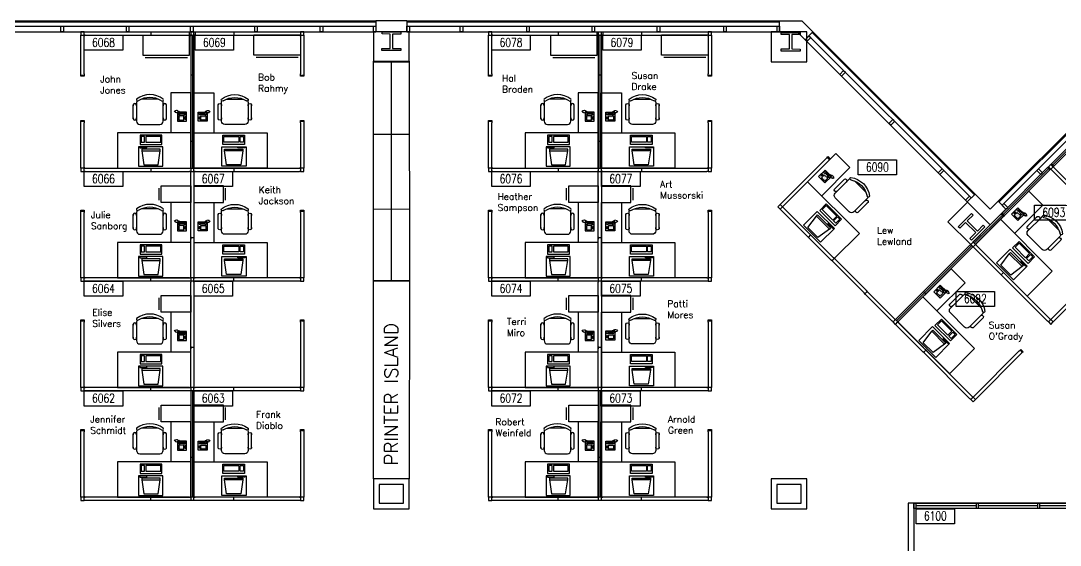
# Model space of a CAD drawing. Header units: metres. Extents: x 21.4 to 86, y 21.4 to 86.
# Drawn here: x 50.03 to 73.84, y 73.93 to 85.95 of the extents above; entities that cross this region are included whole.
import ezdxf
from ezdxf.enums import TextEntityAlignment as Align

# ---------------------------------------------------------------- set-up
doc = ezdxf.new("R2010")
doc.units = ezdxf.units.M
doc.header["$LTSCALE"] = 0.5
doc.header["$MEASUREMENT"] = 0
for name, color, linetype in [('CHAIRS', 4, 'Continuous'), ('CPU', 6, 'Continuous'), ('E-B-FURR', 6, 'Continuous'), ('E-B-GLAZ', 8, 'Continuous'), ('E-B-MULL', 8, 'Continuous'), ('E-S-COLM', 8, 'Continuous'), ('EMPLOYEE', 1, 'Continuous'), ('FILE_CABINETS', 1, 'Continuous'), ('FURNITURE', 3, 'Continuous'), ('PANELS_201', 6, 'Continuous'), ('PHONES', 4, 'Continuous'), ('PRINTER_ISLAND', 7, 'Continuous'), ('RMNUM', 40, 'Continuous')]:
    doc.layers.add(name, color=color, linetype=linetype)
doc.layers.add('E-B-SHEL', color=40, linetype='Continuous', transparency=0.25)
doc.layers.add('E-C-HEAD', color=5, linetype='Continuous', transparency=0.25)
doc.styles.add('ARCHITXT', font='simplex.shx')
doc.styles.add('ROMANS', font='romans', dxfattribs={"width": 0.75, "height": 8})

# ---------------------------------------------------------------- blocks, each defined once
blk = doc.blocks.new('RMNUM')
at = {"layer": 'RMNUM'}
blk.add_lwpolyline([(-16.33354, 6.674702), (18.388073, 6.674702), (18.388073, -6.982766), (-16.33354, -6.982766), (-16.33354, 6.674702)], dxfattribs=at)
at = {"layer": 'RMNUM', "style": 'ROMANS', "width": 0.75}
blk.add_attdef('NUMBER', text='', height=8, dxfattribs=at).set_placement((1.027267, 0.114097), align=Align.MIDDLE_CENTER)
blk = doc.blocks.new('RECTANG')
for p, q in [((1, 1), (0, 1)), ((0, 1), (0, 0)), ((1, 0), (1, 1)), ((0, 0), (1, 0))]:
    blk.add_line(p, q)
blk = doc.blocks.new('IBMAT', base_point=(61, 306))
for p, q in [((75, 307), (75, 306)), ((81, 307), (75, 307)), ((81, 306), (81, 307))]:
    blk.add_line(p, q)
at = {"xscale": 21, "yscale": 17, "zscale": 21}
blk.add_blockref('RECTANG', (61, 306), dxfattribs=at)
blk = doc.blocks.new('KEYBOARD', base_point=(60, 294))
for p, xscale, yscale, zscale in [((60, 294), 19, 8, 19), ((61, 295), 13, 5, 13), ((75, 295), 3, 5, 3)]:
    blk.add_blockref('RECTANG', p, dxfattribs=dict(xscale=xscale, yscale=yscale, zscale=zscale))
blk = doc.blocks.new('COMPUTER')
for p, q in [((-6.64, 16.23), (-8.5, 3.5)), ((6.08, 16.23), (-6.64, 16.23)), ((8, 3.5), (6.08, 16.23)), ((-8.5, 3.5), (-8.5, 2.04)), ((8, 3.5), (-8.5, 3.5)), ((-8.5, 2.04), (8, 2.04)), ((8, 2.04), (8, 3.5))]:
    blk.add_line(p, q)
at = {"xscale": 1.033846153846154, "yscale": 1.033846153846154, "zscale": 1.033846153846154}
for name, p in [('IBMAT', (-10.86, 0)), ('KEYBOARD', (-10.05, -10.5))]:
    blk.add_blockref(name, p, dxfattribs=at)
blk = doc.blocks.new('DESK2')
for p, q in [((33, 0), (-33, 0)), ((-33, 0), (-33, -68)), ((33, -32), (33, 0)), ((-33, -32), (33, -32)), ((-15, -68), (-15, -32)), ((-33, -68), (-15, -68))]:
    blk.add_line(p, q)
blk = doc.blocks.new('CHAIR7')
for p, q in [((20, 12), (3, 12)), ((5.12, 15.04), (17.88, 15.04)), ((0, 9), (0, -9)), ((23, -7.44), (23, 7.44)), ((3, -12), (20, -12)), ((5.12, -15), (17.88, -15))]:
    blk.add_line(p, q)
for centre, radius, start, end in [((3, 9), 3, 90, 180), ((5.56, 13.54), 1.56, 73.7398, 286.2602), ((17.44, 13.54), 1.56, 253.7398, 106.2602), ((20, 9), 3, 62.41556, 90), ((22.34, 11.12), 1.1, 53.30994, 212.02741), ((4.82, 0), 19.64, 327.57575, 32.42425), ((7, 0), 20, 323.1301, 36.8699), ((3, -9), 3, 180, 270), ((5.56, -13.5), 1.56, 73.7398, 286.2602), ((17.44, -13.5), 1.56, 253.7398, 106.2602), ((20, -9), 3, 270, 297.58444), ((22.34, -11.12), 1.1, 147.97259, 306.69006)]:
    blk.add_arc(centre, radius, start, end)
blk = doc.blocks.new('FNPHONE')
for p, q in [((-9.1, 0.22), (-9.7, 0.02)), ((-8.9, 0.62), (-9.5, 0.42)), ((-8.7, 1.02), (-9.3, 0.82)), ((-8.5, 1.42), (-9.1, 1.22)), ((-8.3, 1.82), (-8.9, 1.62)), ((-7.14, 0.56), (-7.5, -0.58)), ((-7.29, 6.54), (-7.29, 1.54)), ((-6.29, 6.54), (-6.29, 1.54)), ((-3.87, 4.85), (-3.87, 4.85)), ((-3.87, 3.91), (-3.87, 3.91)), ((-3.87, 2.97), (-3.87, 2.97)), ((-3.87, 2.03), (-3.87, 2.03)), ((-2.94, 4.85), (-2.94, 4.85)), ((-2.94, 3.91), (-2.94, 3.91)), ((-2.94, 2.97), (-2.94, 2.97)), ((-2.94, 2.03), (-2.94, 2.03)), ((-2, 4.85), (-2, 4.85)), ((-2, 3.91), (-2, 3.91)), ((-2, 2.97), (-2, 2.97)), ((-2, 2.03), (-2, 2.03)), ((-9.3, -0.18), (-9.9, -0.38)), ((-9.3, -0.58), (-9.9, -0.78)), ((-9.3, -0.98), (-9.9, -1.18)), ((-9.3, -1.38), (-9.9, -1.58)), ((-9.1, -1.78), (-9.7, -1.98)), ((-8.9, -2.18), (-9.5, -2.38)), ((-8.43, -2.46), (-9.03, -2.66)), ((-7.9, -1.98), (-8.5, -2.18)), ((-7.7, -1.58), (-8.3, -1.78)), ((-7.5, -1.18), (-8.1, -1.38)), ((-7.3, -0.78), (-7.9, -0.98))]:
    blk.add_line(p, q)
for centre, start, end in [((-6.79, 6.54), 298.49146, 241.50854), ((-6.79, 1.54), 118.49146, 61.50854)]:
    blk.add_arc(centre, 1.05, start, end)
for p, xscale, yscale, zscale in [((-8.21, 0), 8.20528234483245, 8.104073169521023, 8.20528234483245), ((-4.81, 1.25), 3.75, 4.375, 3.75), ((-4.03, 6.72), 2.03125, 0.46875, 2.03125)]:
    blk.add_blockref('RECTANG', p, dxfattribs=dict(xscale=xscale, yscale=yscale, zscale=zscale))
blk = doc.blocks.new('FC15X27A')
for p, q in [((7.53125, 0), (-7.53125, 0)), ((-7.53125, 0), (-7.53125, -26.5)), ((7.53125, -26.5), (7.53125, 0)), ((-7.53125, -26.5), (7.53125, -26.5)), ((-5.53125, -28.5), (5.53125, -28.5))]:
    blk.add_line(p, q)
blk = doc.blocks.new('FC42X18D')
for p, q in [((-21, 0), (-21, -18)), ((-21, 0), (21, 0)), ((21, -18), (21, 0)), ((-21, -18), (21, -18)), ((-19, -20), (19, -20))]:
    blk.add_line(p, q)

msp = doc.modelspace()

# ---------------------------------------------------------------- linework, layer by layer
at = {"layer": 'E-B-FURR'}
for p, q in [((49.733, 85.7), (58.166, 85.7)), ((58.877, 85.7), (67.412, 85.7)), ((67.994, 85.52), (71.717, 81.797)), ((71.268, 81.348), (71.789, 80.827)), ((70.36, 74.897), (70.36, 70.376)), ((70.487, 74.897), (70.36, 74.897)), ((74.881, 74.897), (70.487, 74.897)), ((70.487, 74.897), (70.487, 70.503)), ((74.754, 74.77), (70.487, 74.77))]:
    msp.add_line(p, q, dxfattribs=at)
for points in [[(58.928, 85.7), (58.115, 85.7), (58.115, 85.014), (58.928, 85.014)], [(68.034, 85.7), (67.222, 85.7), (67.222, 85.014), (68.034, 85.014)], [(58.928, 75.453), (58.115, 75.453), (58.115, 74.768), (58.928, 74.768)], [(58.801, 75.326), (58.242, 75.326), (58.242, 74.895), (58.801, 74.895)], [(68.034, 75.453), (67.222, 75.453), (67.222, 74.768), (68.034, 74.768)], [(67.907, 75.326), (67.349, 75.326), (67.349, 74.895), (67.907, 74.895)]]:
    msp.add_lwpolyline(points, close=True, dxfattribs=at)
for points in [[(71.268, 81.348), (71.717, 81.797)], [(72.238, 81.276), (71.717, 81.797)], [(71.789, 80.827), (72.238, 81.276)]]:
    msp.add_lwpolyline(points, dxfattribs=at)
at = {"layer": 'E-B-GLAZ'}
for p, q in [((49.733, 85.954), (58.166, 85.954)), ((58.877, 85.954), (67.412, 85.954)), ((49.733, 85.928), (58.166, 85.928)), ((49.733, 85.827), (58.166, 85.827)), ((58.877, 85.928), (67.412, 85.928)), ((58.877, 85.827), (67.412, 85.827)), ((68.084, 85.61), (71.801, 81.893)), ((68.156, 85.682), (71.873, 81.965)), ((68.174, 85.7), (71.891, 81.982)), ((76.267, 85.667), (72.417, 81.815)), ((76.285, 85.65), (72.435, 81.797)), ((76.356, 85.578), (72.507, 81.725)), ((70.538, 74.77), (70.538, 74.897)), ((71.918, 74.833), (70.538, 74.833)), ((71.918, 74.77), (71.918, 74.897)), ((71.969, 74.77), (71.969, 74.897)), ((73.324, 74.833), (71.969, 74.833)), ((73.324, 74.77), (73.324, 74.897)), ((73.374, 74.77), (73.374, 74.897)), ((74.754, 74.833), (73.374, 74.833))]:
    msp.add_line(p, q, dxfattribs=at)
at = {"layer": 'E-B-MULL'}
for points in [[(51.01, 85.827), (51.01, 85.7), (50.952, 85.7), (50.952, 85.827)], [(52.508, 85.827), (52.508, 85.7), (52.451, 85.7), (52.451, 85.827)], [(53.978, 85.827), (53.978, 85.7), (53.921, 85.7), (53.921, 85.827)], [(55.448, 85.827), (55.448, 85.7), (55.391, 85.7), (55.391, 85.827)], [(56.947, 85.827), (56.947, 85.7), (56.89, 85.7), (56.89, 85.827)], [(58.166, 85.827), (58.166, 85.7), (58.109, 85.7), (58.109, 85.827)], [(58.934, 85.827), (58.934, 85.7), (58.877, 85.7), (58.877, 85.827)], [(60.154, 85.827), (60.154, 85.7), (60.096, 85.7), (60.096, 85.827)], [(61.678, 85.827), (61.678, 85.7), (61.62, 85.7), (61.62, 85.827)], [(63.173, 85.827), (63.173, 85.7), (63.116, 85.7), (63.116, 85.827)], [(64.668, 85.827), (64.668, 85.7), (64.611, 85.7), (64.611, 85.827)], [(66.192, 85.827), (66.192, 85.7), (66.135, 85.7), (66.135, 85.827)], [(67.412, 85.827), (67.412, 85.7), (67.354, 85.7), (67.354, 85.827)], [(68.124, 85.569), (68.034, 85.48), (67.994, 85.52), (68.084, 85.61)], [(68.919, 84.775), (68.829, 84.685), (68.789, 84.725), (68.879, 84.815)], [(70.046, 83.647), (69.956, 83.558), (69.916, 83.598), (70.006, 83.688)], [(71.133, 82.561), (71.043, 82.471), (71.084, 82.43), (71.173, 82.52)], [(73.342, 82.561), (73.432, 82.471), (73.392, 82.43), (73.302, 82.52)], [(71.801, 81.893), (71.711, 81.803), (71.671, 81.843), (71.76, 81.933)], [(72.507, 81.725), (72.597, 81.636), (72.637, 81.676), (72.547, 81.766)]]:
    msp.add_lwpolyline(points, close=True, dxfattribs=at)
at = {"layer": 'E-B-SHEL'}
for p, q in [((58.166, 85.954), (58.166, 85.7)), ((58.877, 85.954), (58.166, 85.954)), ((58.877, 85.954), (58.877, 85.7)), ((67.412, 85.7), (67.412, 85.954)), ((67.412, 85.954), (67.92, 85.954)), ((68.174, 85.7), (67.92, 85.954)), ((58.877, 85.7), (58.166, 85.7)), ((67.412, 85.7), (67.814, 85.7)), ((67.994, 85.52), (67.814, 85.7)), ((67.994, 85.52), (68.174, 85.7)), ((71.891, 81.982), (71.711, 81.803)), ((71.891, 81.982), (72.238, 81.636)), ((71.711, 81.803), (72.238, 81.276)), ((72.417, 81.815), (72.238, 81.636)), ((72.417, 81.815), (72.597, 81.636)), ((72.597, 81.636), (72.238, 81.276))]:
    msp.add_line(p, q, dxfattribs=at)
at = {"layer": 'E-C-HEAD'}
for p, q in [((70.487, 74.897), (74.881, 74.897)), ((70.487, 74.77), (70.487, 74.897)), ((70.538, 74.77), (70.487, 74.77)), ((74.754, 74.77), (70.538, 74.77))]:
    msp.add_line(p, q, dxfattribs=at)
at = {"layer": 'E-S-COLM'}
for points in [[(58.306, 85.651), (58.306, 85.701), (58.738, 85.701), (58.738, 85.65), (58.547, 85.65), (58.547, 85.32), (58.737, 85.32), (58.737, 85.269), (58.305, 85.27), (58.305, 85.32), (58.496, 85.32), (58.496, 85.65)], [(67.45, 85.637), (67.45, 85.688), (67.882, 85.687), (67.882, 85.636), (67.691, 85.637), (67.691, 85.307), (67.881, 85.306), (67.881, 85.255), (67.449, 85.256), (67.449, 85.307), (67.64, 85.307), (67.64, 85.637)], [(67.45, 85.637), (67.45, 85.688), (67.882, 85.687), (67.882, 85.636), (67.691, 85.637), (67.691, 85.307), (67.881, 85.306), (67.881, 85.255), (67.449, 85.256), (67.449, 85.307), (67.64, 85.307), (67.64, 85.637)], [(72.077, 81.267), (72.113, 81.231), (71.807, 80.926), (71.771, 80.962), (71.906, 81.097), (71.673, 81.331), (71.538, 81.196), (71.502, 81.232), (71.808, 81.537), (71.844, 81.501), (71.709, 81.366), (71.942, 81.133)]]:
    msp.add_lwpolyline(points, close=True, dxfattribs=at)
at = {"layer": 'FILE_CABINETS'}
for p, q in [((58.525, 79.992), (58.522, 85.029)), ((58.115, 83.354), (58.93, 83.355)), ((58.121, 81.638), (58.932, 81.639))]:
    msp.add_line(p, q, dxfattribs=at)
msp.add_lwpolyline([(58.115, 79.992), (58.115, 85.029), (58.928, 85.029), (58.934, 79.992)], close=True, dxfattribs=at)
at = {"layer": 'PANELS_201', "linetype": 'Continuous'}
for p, q in [((52.984, 85.7), (53.035, 85.7)), ((52.984, 85.623), (53.035, 85.623)), ((53.01, 85.7), (53.01, 85.623)), ((53.924, 85.7), (53.924, 85.623)), ((54, 85.623), (54, 85.7)), ((54.889, 85.7), (54.94, 85.7)), ((54.889, 85.623), (54.94, 85.623)), ((54.915, 85.7), (54.915, 85.623)), ((62.319, 85.7), (62.37, 85.7)), ((62.319, 85.623), (62.37, 85.623)), ((62.344, 85.7), (62.344, 85.623)), ((63.259, 85.7), (63.259, 85.623)), ((63.335, 85.623), (63.335, 85.7)), ((64.224, 85.7), (64.275, 85.7)), ((64.224, 85.623), (64.275, 85.623)), ((64.249, 85.7), (64.249, 85.623)), ((73.674, 82.605), (73.621, 82.659)), ((53.924, 81.001), (53.924, 82.474)), ((54, 82.474), (54, 81.001)), ((63.259, 81.001), (63.259, 82.474)), ((63.335, 82.474), (63.335, 81.001)), ((73.567, 82.605), (73.621, 82.552)), ((72.543, 81.474), (72.489, 81.528)), ((53.924, 80.086), (53.924, 80.95)), ((54, 80.95), (54, 80.086)), ((63.259, 80.086), (63.259, 80.95)), ((63.335, 80.95), (63.335, 80.086)), ((53.924, 78.486), (53.924, 79.959)), ((54, 79.959), (54, 78.486)), ((63.259, 78.486), (63.259, 79.959)), ((63.335, 79.959), (63.335, 78.486)), ((53.924, 77.572), (53.924, 78.435)), ((54, 78.435), (54, 77.572)), ((63.259, 77.572), (63.259, 78.435)), ((63.335, 78.435), (63.335, 77.572))]:
    msp.add_line(p, q, dxfattribs=at)
for points in [[(51.486, 85.7), (51.41, 85.7), (51.41, 85.623)], [(51.41, 85.598), (51.41, 85.623), (51.486, 85.623), (51.486, 85.598)], [(51.41, 84.734), (51.41, 85.598)], [(51.511, 85.623), (51.486, 85.623), (51.486, 85.7), (51.511, 85.7)], [(51.486, 84.734), (51.486, 85.598)], [(51.511, 85.7), (52.984, 85.7)], [(51.511, 85.623), (52.984, 85.623)], [(53.035, 85.7), (53.899, 85.7)], [(53.035, 85.623), (53.899, 85.623)], [(53.95, 85.623), (53.924, 85.623), (53.899, 85.623), (53.899, 85.7), (53.95, 85.7)], [(53.899, 85.7), (53.924, 85.7), (53.924, 85.623), (53.899, 85.623)], [(53.924, 85.7), (54, 85.7)], [(53.924, 85.598), (53.924, 85.623), (54, 85.623), (54, 85.598)], [(53.924, 85.598), (53.924, 84.734)], [(53.962, 85.623), (53.962, 84.709)], [(53.975, 85.7), (54, 85.7), (54.026, 85.7), (54.026, 85.623), (53.975, 85.623)], [(54.026, 85.623), (54, 85.623), (54, 85.7), (54.026, 85.7)], [(54, 85.598), (54, 84.734)], [(54.026, 85.7), (54.889, 85.7)], [(54.026, 85.623), (54.889, 85.623)], [(54.94, 85.7), (56.413, 85.7)], [(54.94, 85.623), (56.413, 85.623)], [(56.413, 85.7), (56.439, 85.7), (56.439, 85.623), (56.413, 85.623)], [(56.515, 85.623), (56.515, 85.7), (56.439, 85.7)], [(56.439, 85.598), (56.439, 85.623), (56.515, 85.623), (56.515, 85.598)], [(56.439, 85.598), (56.439, 84.734)], [(56.515, 85.598), (56.515, 84.734)], [(60.82, 85.7), (60.744, 85.7), (60.744, 85.623)], [(60.744, 85.598), (60.744, 85.623), (60.82, 85.623), (60.82, 85.598)], [(60.744, 84.734), (60.744, 85.598)], [(60.846, 85.623), (60.82, 85.623), (60.82, 85.7), (60.846, 85.7)], [(60.82, 84.734), (60.82, 85.598)], [(60.846, 85.7), (62.319, 85.7)], [(60.846, 85.623), (62.319, 85.623)], [(62.37, 85.7), (63.233, 85.7)], [(62.37, 85.623), (63.233, 85.623)], [(63.233, 85.7), (63.259, 85.7), (63.259, 85.623), (63.233, 85.623)], [(63.284, 85.623), (63.259, 85.623), (63.233, 85.623), (63.233, 85.7), (63.284, 85.7)], [(63.259, 85.7), (63.335, 85.7)], [(63.259, 85.598), (63.259, 85.623), (63.335, 85.623), (63.335, 85.598)], [(63.259, 85.598), (63.259, 84.734)], [(63.297, 85.623), (63.297, 84.709)], [(63.309, 85.7), (63.335, 85.7), (63.36, 85.7), (63.36, 85.623), (63.309, 85.623)], [(63.36, 85.623), (63.335, 85.623), (63.335, 85.7), (63.36, 85.7)], [(63.335, 85.598), (63.335, 84.734)], [(63.36, 85.7), (64.224, 85.7)], [(63.36, 85.623), (64.224, 85.623)], [(64.275, 85.7), (65.748, 85.7)], [(64.275, 85.623), (65.748, 85.623)], [(65.748, 85.7), (65.773, 85.7), (65.773, 85.623), (65.748, 85.623)], [(65.849, 85.623), (65.849, 85.7), (65.773, 85.7)], [(65.773, 85.598), (65.773, 85.623), (65.849, 85.623), (65.849, 85.598)], [(65.773, 85.598), (65.773, 84.734)], [(65.849, 85.598), (65.849, 84.734)], [(51.486, 84.734), (51.486, 84.709), (51.486, 84.684), (51.41, 84.684), (51.41, 84.734)], [(51.41, 84.709), (51.486, 84.709)], [(53.924, 84.734), (53.924, 84.684)], [(54, 84.709), (53.924, 84.709)], [(53.924, 84.684), (53.924, 83.21)], [(53.962, 84.709), (53.962, 83.185)], [(54, 84.734), (54, 84.684)], [(54, 84.684), (54, 83.21)], [(56.515, 84.734), (56.515, 84.709), (56.515, 84.684), (56.439, 84.684), (56.439, 84.734)], [(56.439, 84.709), (56.515, 84.709)], [(60.82, 84.734), (60.82, 84.709), (60.82, 84.684), (60.744, 84.684), (60.744, 84.734)], [(60.744, 84.709), (60.82, 84.709)], [(63.259, 84.734), (63.259, 84.684)], [(63.335, 84.709), (63.259, 84.709)], [(63.259, 84.684), (63.259, 83.21)], [(63.297, 84.709), (63.297, 83.185)], [(63.335, 84.734), (63.335, 84.684)], [(63.335, 84.684), (63.335, 83.21)], [(65.849, 84.734), (65.849, 84.709), (65.849, 84.684), (65.773, 84.684), (65.773, 84.734)], [(65.773, 84.709), (65.849, 84.709)], [(51.41, 83.617), (51.41, 83.642), (51.41, 83.668), (51.486, 83.668), (51.486, 83.617)], [(51.486, 83.642), (51.41, 83.642)], [(51.41, 82.601), (51.41, 83.617)], [(51.486, 82.601), (51.486, 83.617)], [(56.439, 83.617), (56.439, 83.642), (56.439, 83.668), (56.515, 83.668), (56.515, 83.617)], [(56.515, 83.642), (56.439, 83.642)], [(56.439, 83.617), (56.439, 82.601)], [(56.515, 83.617), (56.515, 82.601)], [(60.744, 83.617), (60.744, 83.642), (60.744, 83.668), (60.82, 83.668), (60.82, 83.617)], [(60.82, 83.642), (60.744, 83.642)], [(60.744, 82.601), (60.744, 83.617)], [(60.82, 82.601), (60.82, 83.617)], [(65.773, 83.617), (65.773, 83.642), (65.773, 83.668), (65.849, 83.668), (65.849, 83.617)], [(65.849, 83.642), (65.773, 83.642)], [(65.773, 83.617), (65.773, 82.601)], [(65.849, 83.617), (65.849, 82.601)], [(73.639, 82.677), (74.465, 83.503)], [(73.648, 82.632), (74.51, 83.495)], [(73.692, 82.623), (74.519, 83.45)], [(53.924, 83.21), (53.924, 83.16)], [(54, 83.185), (53.924, 83.185)], [(53.924, 83.16), (53.924, 82.601)], [(53.962, 83.185), (53.962, 82.575)], [(54, 83.21), (54, 83.16)], [(54, 83.16), (54, 82.601)], [(63.259, 83.21), (63.259, 83.16)], [(63.335, 83.185), (63.259, 83.185)], [(63.259, 83.16), (63.259, 82.601)], [(63.297, 83.185), (63.297, 82.575)], [(63.335, 83.21), (63.335, 83.16)], [(63.335, 83.16), (63.335, 82.601)], [(67.442, 81.761), (68.484, 82.803)], [(67.496, 81.707), (68.538, 82.749)], [(68.484, 82.803), (68.502, 82.821), (68.52, 82.839), (68.574, 82.785), (68.538, 82.749)], [(68.556, 82.767), (68.502, 82.821)], [(73.639, 82.57), (73.621, 82.552), (73.603, 82.534), (73.549, 82.588), (73.585, 82.623)], [(73.567, 82.605), (73.621, 82.659)], [(73.603, 82.641), (73.621, 82.659), (73.639, 82.677), (73.692, 82.623), (73.656, 82.588)], [(73.692, 82.623), (73.674, 82.605), (73.621, 82.659), (73.639, 82.677)], [(51.486, 82.601), (51.486, 82.575), (51.41, 82.575), (51.41, 82.601)], [(51.41, 82.575), (51.41, 82.499), (51.486, 82.499)], [(51.511, 82.499), (51.486, 82.499), (51.486, 82.575), (51.511, 82.575)], [(51.511, 82.575), (52.984, 82.575)], [(51.511, 82.499), (52.984, 82.499)], [(52.984, 82.575), (53.035, 82.575)], [(52.984, 82.499), (53.035, 82.499)], [(53.01, 82.575), (53.01, 82.499)], [(53.035, 82.575), (53.899, 82.575)], [(53.035, 82.499), (53.899, 82.499)], [(53.899, 82.575), (53.924, 82.575), (53.924, 82.499), (53.899, 82.499)], [(53.924, 82.601), (53.924, 82.575), (54, 82.575), (54, 82.601)], [(53.924, 82.474), (53.924, 82.499), (54, 82.499), (54, 82.474)], [(54.026, 82.499), (54, 82.499), (54, 82.575), (54.026, 82.575)], [(54.026, 82.575), (54.889, 82.575)], [(54.026, 82.499), (54.889, 82.499)], [(54.889, 82.575), (54.94, 82.575)], [(54.889, 82.499), (54.94, 82.499)], [(54.915, 82.575), (54.915, 82.499)], [(54.94, 82.575), (56.413, 82.575)], [(54.94, 82.499), (56.413, 82.499)], [(56.413, 82.575), (56.439, 82.575), (56.439, 82.499), (56.413, 82.499)], [(56.515, 82.601), (56.515, 82.575), (56.439, 82.575), (56.439, 82.601)], [(56.439, 82.499), (56.515, 82.499), (56.515, 82.575)], [(60.82, 82.601), (60.82, 82.575), (60.744, 82.575), (60.744, 82.601)], [(60.744, 82.575), (60.744, 82.499), (60.82, 82.499)], [(60.846, 82.499), (60.82, 82.499), (60.82, 82.575), (60.846, 82.575)], [(60.846, 82.575), (62.319, 82.575)], [(60.846, 82.499), (62.319, 82.499)], [(62.319, 82.575), (62.37, 82.575)], [(62.319, 82.499), (62.37, 82.499)], [(62.344, 82.575), (62.344, 82.499)], [(62.37, 82.575), (63.233, 82.575)], [(62.37, 82.499), (63.233, 82.499)], [(63.233, 82.575), (63.259, 82.575), (63.259, 82.499), (63.233, 82.499)], [(63.259, 82.601), (63.259, 82.575), (63.335, 82.575), (63.335, 82.601)], [(63.259, 82.474), (63.259, 82.499), (63.335, 82.499), (63.335, 82.474)], [(63.36, 82.499), (63.335, 82.499), (63.335, 82.575), (63.36, 82.575)], [(63.36, 82.575), (64.224, 82.575)], [(63.36, 82.499), (64.224, 82.499)], [(64.224, 82.575), (64.275, 82.575)], [(64.224, 82.499), (64.275, 82.499)], [(64.249, 82.575), (64.249, 82.499)], [(64.275, 82.575), (65.748, 82.575)], [(64.275, 82.499), (65.748, 82.499)], [(65.748, 82.575), (65.773, 82.575), (65.773, 82.499), (65.748, 82.499)], [(65.849, 82.601), (65.849, 82.575), (65.773, 82.575), (65.773, 82.601)], [(65.773, 82.499), (65.849, 82.499), (65.849, 82.575)], [(72.507, 81.546), (73.549, 82.588)], [(72.516, 81.501), (73.594, 82.579)], [(72.561, 81.492), (73.603, 82.534)], [(73.549, 82.588), (73.567, 82.605), (73.621, 82.552), (73.603, 82.534)], [(73.639, 82.534), (73.621, 82.552), (73.674, 82.605), (73.692, 82.588)], [(74.249, 81.923), (73.639, 82.534)], [(74.303, 81.977), (73.692, 82.588)], [(67.424, 81.743), (67.37, 81.689), (67.424, 81.636)], [(67.496, 81.707), (67.478, 81.689), (67.424, 81.743), (67.442, 81.761)], [(67.442, 81.618), (67.424, 81.636), (67.478, 81.689), (67.496, 81.672)], [(68.107, 81.061), (67.496, 81.672)], [(51.41, 81.559), (51.41, 81.585), (51.41, 81.61), (51.486, 81.61), (51.486, 81.559)], [(51.486, 81.585), (51.41, 81.585)], [(51.41, 80.086), (51.41, 81.559)], [(51.486, 80.086), (51.486, 81.559)], [(56.439, 81.559), (56.439, 81.585), (56.439, 81.61), (56.515, 81.61), (56.515, 81.559)], [(56.515, 81.585), (56.439, 81.585)], [(56.439, 81.559), (56.439, 80.086)], [(56.515, 81.559), (56.515, 80.086)], [(60.744, 81.559), (60.744, 81.585), (60.744, 81.61), (60.82, 81.61), (60.82, 81.559)], [(60.82, 81.585), (60.744, 81.585)], [(60.744, 80.086), (60.744, 81.559)], [(60.82, 80.086), (60.82, 81.559)], [(65.773, 81.559), (65.773, 81.585), (65.773, 81.61), (65.849, 81.61), (65.849, 81.559)], [(65.849, 81.585), (65.773, 81.585)], [(65.773, 81.559), (65.773, 80.086)], [(65.849, 81.559), (65.849, 80.086)], [(68.053, 81.007), (67.442, 81.618)], [(71.86, 80.899), (72.471, 81.51)], [(71.869, 80.854), (72.516, 81.501)], [(71.914, 80.845), (72.525, 81.456)], [(72.471, 81.51), (72.489, 81.528), (72.507, 81.546), (72.561, 81.492), (72.525, 81.456)], [(72.471, 81.51), (72.507, 81.546)], [(72.489, 81.528), (72.543, 81.474)], [(72.525, 81.456), (72.561, 81.492)], [(53.924, 81.001), (53.924, 80.95)], [(54, 80.975), (53.924, 80.975)], [(54, 81.001), (54, 80.95)], [(63.259, 81.001), (63.259, 80.95)], [(63.335, 80.975), (63.259, 80.975)], [(63.335, 81.001), (63.335, 80.95)], [(68.089, 80.971), (68.053, 81.007)], [(68.071, 80.989), (68.125, 81.043)], [(68.592, 80.468), (68.089, 80.971)], [(68.143, 81.025), (68.107, 81.061)], [(68.645, 80.522), (68.143, 81.025)], [(70.729, 79.768), (71.771, 80.809)], [(70.738, 79.723), (71.816, 80.8)], [(70.783, 79.714), (71.825, 80.756)], [(71.771, 80.809), (71.789, 80.827), (71.842, 80.773), (71.825, 80.756)], [(71.789, 80.827), (71.842, 80.881)], [(71.914, 80.845), (71.896, 80.827), (71.842, 80.881), (71.86, 80.899)], [(71.86, 80.756), (71.842, 80.773), (71.896, 80.827), (71.914, 80.809)], [(72.471, 80.145), (71.86, 80.756)], [(72.525, 80.199), (71.914, 80.809)], [(68.628, 80.432), (68.592, 80.468)], [(68.61, 80.45), (68.663, 80.504)], [(68.681, 80.486), (68.645, 80.522)], [(69.4, 79.768), (68.681, 80.486)], [(69.346, 79.714), (68.628, 80.432)], [(51.486, 80.086), (51.486, 80.061), (51.41, 80.061), (51.41, 80.086)], [(51.41, 80.061), (51.41, 79.985), (51.486, 79.985)], [(51.511, 79.985), (51.486, 79.985), (51.486, 80.061), (51.511, 80.061)], [(52.984, 80.061), (51.511, 80.061)], [(53.035, 80.061), (52.984, 80.061)], [(53.01, 79.985), (53.01, 80.061)], [(53.899, 80.061), (53.035, 80.061)], [(53.899, 80.061), (53.924, 80.061), (53.924, 79.985), (53.899, 79.985)], [(54, 80.086), (54, 80.061), (53.924, 80.061), (53.924, 80.086)], [(54.026, 79.985), (54, 79.985), (54, 80.061), (54.026, 80.061)], [(54.889, 80.061), (54.026, 80.061)], [(54.94, 80.061), (54.889, 80.061)], [(54.915, 79.985), (54.915, 80.061)], [(56.413, 80.061), (54.94, 80.061)], [(56.413, 80.061), (56.439, 80.061), (56.439, 79.985), (56.413, 79.985)], [(56.515, 80.086), (56.515, 80.061), (56.439, 80.061), (56.439, 80.086)], [(56.439, 79.985), (56.515, 79.985), (56.515, 80.061)], [(60.82, 80.086), (60.82, 80.061), (60.744, 80.061), (60.744, 80.086)], [(60.744, 80.061), (60.744, 79.985), (60.82, 79.985)], [(60.846, 79.985), (60.82, 79.985), (60.82, 80.061), (60.846, 80.061)], [(62.319, 80.061), (60.846, 80.061)], [(62.37, 80.061), (62.319, 80.061)], [(62.344, 79.985), (62.344, 80.061)], [(63.233, 80.061), (62.37, 80.061)], [(63.233, 80.061), (63.259, 80.061), (63.259, 79.985), (63.233, 79.985)], [(63.335, 80.086), (63.335, 80.061), (63.259, 80.061), (63.259, 80.086)], [(63.36, 79.985), (63.335, 79.985), (63.335, 80.061), (63.36, 80.061)], [(64.224, 80.061), (63.36, 80.061)], [(64.275, 80.061), (64.224, 80.061)], [(64.249, 79.985), (64.249, 80.061)], [(65.748, 80.061), (64.275, 80.061)], [(65.748, 80.061), (65.773, 80.061), (65.773, 79.985), (65.748, 79.985)], [(65.849, 80.086), (65.849, 80.061), (65.773, 80.061), (65.773, 80.086)], [(65.773, 79.985), (65.849, 79.985), (65.849, 80.061)], [(72.507, 80.109), (72.471, 80.145)], [(72.489, 80.127), (72.543, 80.181)], [(73.549, 79.067), (72.507, 80.109)], [(72.561, 80.163), (72.525, 80.199)], [(73.603, 79.121), (72.561, 80.163)], [(74.68, 80.163), (73.639, 79.121)], [(74.734, 80.109), (73.692, 79.067)], [(52.984, 79.985), (51.511, 79.985)], [(53.035, 79.985), (52.984, 79.985)], [(53.899, 79.985), (53.035, 79.985)], [(54, 79.959), (54, 79.985), (53.924, 79.985), (53.924, 79.959)], [(54.889, 79.985), (54.026, 79.985)], [(54.94, 79.985), (54.889, 79.985)], [(56.413, 79.985), (54.94, 79.985)], [(62.319, 79.985), (60.846, 79.985)], [(62.37, 79.985), (62.319, 79.985)], [(63.233, 79.985), (62.37, 79.985)], [(63.335, 79.959), (63.335, 79.985), (63.259, 79.985), (63.259, 79.959)], [(64.224, 79.985), (63.36, 79.985)], [(64.275, 79.985), (64.224, 79.985)], [(65.748, 79.985), (64.275, 79.985)], [(69.436, 79.732), (69.4, 79.768)], [(70.693, 79.732), (70.729, 79.768)], [(69.382, 79.678), (69.346, 79.714)], [(69.364, 79.696), (69.418, 79.75)], [(69.993, 79.067), (69.382, 79.678)], [(70.046, 79.121), (69.436, 79.732)], [(70.082, 79.121), (70.693, 79.732)], [(70.091, 79.076), (70.738, 79.723)], [(70.136, 79.067), (70.747, 79.678)], [(70.711, 79.75), (70.765, 79.696)], [(70.747, 79.678), (70.783, 79.714)], [(51.41, 79.045), (51.41, 79.07), (51.41, 79.096), (51.486, 79.096), (51.486, 79.045)], [(51.486, 79.07), (51.41, 79.07)], [(51.41, 77.572), (51.41, 79.045)], [(51.486, 77.572), (51.486, 79.045)], [(56.439, 79.045), (56.439, 79.07), (56.439, 79.096), (56.515, 79.096), (56.515, 79.045)], [(56.515, 79.07), (56.439, 79.07)], [(56.439, 79.045), (56.439, 77.572)], [(56.515, 79.045), (56.515, 77.572)], [(60.744, 79.045), (60.744, 79.07), (60.744, 79.096), (60.82, 79.096), (60.82, 79.045)], [(60.82, 79.07), (60.744, 79.07)], [(60.744, 77.572), (60.744, 79.045)], [(60.82, 77.572), (60.82, 79.045)], [(65.773, 79.045), (65.773, 79.07), (65.773, 79.096), (65.849, 79.096), (65.849, 79.045)], [(65.849, 79.07), (65.773, 79.07)], [(65.773, 79.045), (65.773, 77.572)], [(65.849, 79.045), (65.849, 77.572)], [(70.046, 79.121), (70.064, 79.103), (70.01, 79.049), (69.993, 79.067)], [(70.064, 78.995), (70.01, 79.049)], [(70.136, 79.067), (70.118, 79.049), (70.064, 79.103), (70.082, 79.121)], [(70.082, 78.977), (70.064, 78.995), (70.118, 79.049), (70.136, 79.031)], [(73.603, 79.121), (73.621, 79.103), (73.567, 79.049), (73.549, 79.067)], [(73.567, 79.049), (73.621, 78.995), (73.674, 79.049)], [(73.692, 79.067), (73.674, 79.049), (73.621, 79.103), (73.639, 79.121)], [(70.693, 78.367), (70.082, 78.977)], [(70.747, 78.421), (70.136, 79.031)], [(53.924, 78.486), (53.924, 78.435)], [(54, 78.461), (53.924, 78.461)], [(54, 78.486), (54, 78.435)], [(63.259, 78.486), (63.259, 78.435)], [(63.335, 78.461), (63.259, 78.461)], [(63.335, 78.486), (63.335, 78.435)], [(70.729, 78.331), (70.693, 78.367)], [(70.711, 78.349), (70.765, 78.403)], [(71.771, 77.289), (70.729, 78.331)], [(70.783, 78.385), (70.747, 78.421)], [(71.825, 77.343), (70.783, 78.385)], [(72.902, 78.385), (71.86, 77.343)], [(72.956, 78.331), (71.914, 77.289)], [(72.902, 78.385), (72.92, 78.403), (72.938, 78.421), (72.992, 78.367), (72.956, 78.331)], [(72.974, 78.349), (72.92, 78.403)], [(51.486, 77.572), (51.486, 77.546), (51.41, 77.546), (51.41, 77.572)], [(51.41, 77.546), (51.41, 77.47), (51.486, 77.47)], [(51.511, 77.47), (51.486, 77.47), (51.486, 77.546), (51.511, 77.546)], [(52.984, 77.546), (51.511, 77.546)], [(52.984, 77.47), (51.511, 77.47)], [(53.035, 77.546), (52.984, 77.546)], [(53.035, 77.47), (52.984, 77.47)], [(53.01, 77.47), (53.01, 77.546)], [(53.899, 77.546), (53.035, 77.546)], [(53.899, 77.47), (53.035, 77.47)], [(53.899, 77.546), (53.924, 77.546), (53.924, 77.47), (53.899, 77.47)], [(54, 77.572), (54, 77.546), (53.924, 77.546), (53.924, 77.572)], [(54, 77.445), (54, 77.47), (53.924, 77.47), (53.924, 77.445)], [(53.924, 77.445), (53.924, 75.971)], [(53.962, 77.47), (53.962, 75.946)], [(54.026, 77.47), (54, 77.47), (54, 77.546), (54.026, 77.546)], [(54, 77.445), (54, 75.971)], [(54.889, 77.546), (54.026, 77.546)], [(54.889, 77.47), (54.026, 77.47)], [(54.94, 77.546), (54.889, 77.546)], [(54.94, 77.47), (54.889, 77.47)], [(54.915, 77.47), (54.915, 77.546)], [(56.413, 77.546), (54.94, 77.546)], [(56.413, 77.47), (54.94, 77.47)], [(56.413, 77.546), (56.439, 77.546), (56.439, 77.47), (56.413, 77.47)], [(56.515, 77.572), (56.515, 77.546), (56.439, 77.546), (56.439, 77.572)], [(56.439, 77.47), (56.515, 77.47), (56.515, 77.546)], [(60.82, 77.572), (60.82, 77.546), (60.744, 77.546), (60.744, 77.572)], [(60.744, 77.546), (60.744, 77.47), (60.82, 77.47)], [(60.846, 77.47), (60.82, 77.47), (60.82, 77.546), (60.846, 77.546)], [(62.319, 77.546), (60.846, 77.546)], [(62.319, 77.47), (60.846, 77.47)], [(62.37, 77.546), (62.319, 77.546)], [(62.37, 77.47), (62.319, 77.47)], [(62.344, 77.47), (62.344, 77.546)], [(63.233, 77.546), (62.37, 77.546)], [(63.233, 77.47), (62.37, 77.47)], [(63.233, 77.546), (63.259, 77.546), (63.259, 77.47), (63.233, 77.47)], [(63.335, 77.572), (63.335, 77.546), (63.259, 77.546), (63.259, 77.572)], [(63.335, 77.445), (63.335, 77.47), (63.259, 77.47), (63.259, 77.445)], [(63.259, 77.445), (63.259, 75.971)], [(63.297, 77.47), (63.297, 75.946)], [(63.36, 77.47), (63.335, 77.47), (63.335, 77.546), (63.36, 77.546)], [(63.335, 77.445), (63.335, 75.971)], [(64.224, 77.546), (63.36, 77.546)], [(64.224, 77.47), (63.36, 77.47)], [(64.275, 77.546), (64.224, 77.546)], [(64.275, 77.47), (64.224, 77.47)], [(64.249, 77.47), (64.249, 77.546)], [(65.748, 77.546), (64.275, 77.546)], [(65.748, 77.47), (64.275, 77.47)], [(65.748, 77.546), (65.773, 77.546), (65.773, 77.47), (65.748, 77.47)], [(65.849, 77.572), (65.849, 77.546), (65.773, 77.546), (65.773, 77.572)], [(65.773, 77.47), (65.849, 77.47), (65.849, 77.546)], [(71.825, 77.343), (71.842, 77.325), (71.789, 77.271), (71.771, 77.289)], [(71.789, 77.271), (71.842, 77.217), (71.896, 77.271)], [(71.914, 77.289), (71.896, 77.271), (71.842, 77.325), (71.86, 77.343)], [(51.41, 76.53), (51.41, 76.556), (51.41, 76.581), (51.486, 76.581), (51.486, 76.53)], [(51.486, 76.556), (51.41, 76.556)], [(51.41, 75.057), (51.41, 76.53)], [(51.486, 75.057), (51.486, 76.53)], [(56.439, 76.53), (56.439, 76.556), (56.439, 76.581), (56.515, 76.581), (56.515, 76.53)], [(56.515, 76.556), (56.439, 76.556)], [(56.439, 76.53), (56.439, 75.057)], [(56.515, 76.53), (56.515, 75.057)], [(60.744, 76.53), (60.744, 76.556), (60.744, 76.581), (60.82, 76.581), (60.82, 76.53)], [(60.82, 76.556), (60.744, 76.556)], [(60.744, 75.057), (60.744, 76.53)], [(60.82, 75.057), (60.82, 76.53)], [(65.773, 76.53), (65.773, 76.556), (65.773, 76.581), (65.849, 76.581), (65.849, 76.53)], [(65.849, 76.556), (65.773, 76.556)], [(65.773, 76.53), (65.773, 75.057)], [(65.849, 76.53), (65.849, 75.057)], [(53.924, 75.971), (53.924, 75.921)], [(54, 75.946), (53.924, 75.946)], [(53.962, 75.946), (53.962, 75.032)], [(54, 75.971), (54, 75.921)], [(63.259, 75.971), (63.259, 75.921)], [(63.335, 75.946), (63.259, 75.946)], [(63.297, 75.946), (63.297, 75.032)], [(63.335, 75.971), (63.335, 75.921)], [(53.924, 75.921), (53.924, 75.057)], [(54, 75.921), (54, 75.057)], [(63.259, 75.921), (63.259, 75.057)], [(63.335, 75.921), (63.335, 75.057)], [(51.486, 75.057), (51.486, 75.032), (51.41, 75.032), (51.41, 75.057)], [(51.41, 75.032), (51.41, 74.955), (51.486, 74.955)], [(51.511, 74.955), (51.486, 74.955), (51.486, 75.032), (51.511, 75.032)], [(52.984, 75.032), (51.511, 75.032)], [(53.035, 75.032), (52.984, 75.032)], [(53.01, 74.955), (53.01, 75.032)], [(53.899, 75.032), (53.035, 75.032)], [(53.899, 75.032), (53.924, 75.032), (53.924, 74.955), (53.899, 74.955)], [(54, 75.057), (54, 75.032), (53.924, 75.032), (53.924, 75.057)], [(54.026, 74.955), (54, 74.955), (54, 75.032), (54.026, 75.032)], [(54.889, 75.032), (54.026, 75.032)], [(54.94, 75.032), (54.889, 75.032)], [(54.915, 74.955), (54.915, 75.032)], [(56.413, 75.032), (54.94, 75.032)], [(56.413, 75.032), (56.439, 75.032), (56.439, 74.955), (56.413, 74.955)], [(56.515, 75.057), (56.515, 75.032), (56.439, 75.032), (56.439, 75.057)], [(56.439, 74.955), (56.515, 74.955), (56.515, 75.032)], [(60.82, 75.057), (60.82, 75.032), (60.744, 75.032), (60.744, 75.057)], [(60.744, 75.032), (60.744, 74.955), (60.82, 74.955)], [(60.846, 74.955), (60.82, 74.955), (60.82, 75.032), (60.846, 75.032)], [(62.319, 75.032), (60.846, 75.032)], [(62.37, 75.032), (62.319, 75.032)], [(62.344, 74.955), (62.344, 75.032)], [(63.233, 75.032), (62.37, 75.032)], [(63.233, 75.032), (63.259, 75.032), (63.259, 74.955), (63.233, 74.955)], [(63.335, 75.057), (63.335, 75.032), (63.259, 75.032), (63.259, 75.057)], [(63.36, 74.955), (63.335, 74.955), (63.335, 75.032), (63.36, 75.032)], [(64.224, 75.032), (63.36, 75.032)], [(64.275, 75.032), (64.224, 75.032)], [(64.249, 74.955), (64.249, 75.032)], [(65.748, 75.032), (64.275, 75.032)], [(65.748, 75.032), (65.773, 75.032), (65.773, 74.955), (65.748, 74.955)], [(65.849, 75.057), (65.849, 75.032), (65.773, 75.032), (65.773, 75.057)], [(65.773, 74.955), (65.849, 74.955), (65.849, 75.032)], [(52.984, 74.955), (51.511, 74.955)], [(53.035, 74.955), (52.984, 74.955)], [(53.899, 74.955), (53.035, 74.955)], [(54, 74.955), (53.924, 74.955)], [(54.889, 74.955), (54.026, 74.955)], [(54.94, 74.955), (54.889, 74.955)], [(56.413, 74.955), (54.94, 74.955)], [(62.319, 74.955), (60.846, 74.955)], [(62.37, 74.955), (62.319, 74.955)], [(63.233, 74.955), (62.37, 74.955)], [(63.335, 74.955), (63.259, 74.955)], [(64.224, 74.955), (63.36, 74.955)], [(64.275, 74.955), (64.224, 74.955)], [(65.748, 74.955), (64.275, 74.955)]]:
    msp.add_lwpolyline(points, dxfattribs=at)
at = {"layer": 'PRINTER_ISLAND'}
msp.add_lwpolyline([(58.115, 75.453), (58.115, 79.992), (58.934, 79.992), (58.928, 75.453)], close=True, dxfattribs=at)

# ---------------------------------------------------------------- block references
at = {"xscale": 0.0254, "yscale": 0.0254, "zscale": 0.0254}
for p, values in [((51.901, 85.454), {'NUMBER': '6068'}), ((54.441, 85.454), {'NUMBER': '6069'}), ((61.235, 85.454), {'NUMBER': '6078'}), ((63.775, 85.454), {'NUMBER': '6079'}), ((69.626, 82.597), {'NUMBER': '6090'}), ((51.901, 82.33), {'NUMBER': '6066'}), ((54.415, 82.33), {'NUMBER': '6067'}), ((61.235, 82.33), {'NUMBER': '6076'}), ((63.75, 82.33), {'NUMBER': '6077'}), ((73.667, 81.559), {'NUMBER': '6093'}), ((51.901, 79.815), {'NUMBER': '6064'}), ((54.415, 79.815), {'NUMBER': '6065'}), ((61.235, 79.815), {'NUMBER': '6074'}), ((63.75, 79.815), {'NUMBER': '6075'}), ((71.87, 79.581), {'NUMBER': '6092'}), ((51.901, 77.3), {'NUMBER': '6062'}), ((54.415, 77.3), {'NUMBER': '6063'}), ((61.235, 77.3), {'NUMBER': '6072'}), ((63.75, 77.3), {'NUMBER': '6073'}), ((70.953, 74.6), {'NUMBER': '6100'})]:
    msp.add_blockref('RMNUM', p, dxfattribs=at).add_auto_attribs(values)
at = {"layer": 'CHAIRS', "lineweight": -3, "yscale": 0.0254, "zscale": 0.0254}
for p, xscale, rotation in [((52.99, 83.574), 0.0254, 89.99999999999999), ((54.934, 83.574), -0.0254, 270), ((62.325, 83.574), 0.0254, 89.99999999999999), ((64.269, 83.574), -0.0254, 270), ((68.845, 81.735), -0.0254, 225), ((52.99, 81.059), 0.0254, 89.99999999999999), ((54.934, 81.059), -0.0254, 270), ((62.325, 81.059), 0.0254, 89.99999999999999), ((64.269, 81.059), -0.0254, 270), ((73.263, 80.873), -0.0254, 225), ((71.485, 79.095), -0.0254, 225), ((52.99, 78.545), 0.0254, 89.99999999999999), ((62.325, 78.545), 0.0254, 89.99999999999999), ((64.269, 78.545), -0.0254, 270), ((52.99, 76.03), 0.0254, 89.99999999999999), ((54.934, 76.03), -0.0254, 270), ((62.325, 76.03), 0.0254, 89.99999999999999), ((64.269, 76.03), -0.0254, 270)]:
    msp.add_blockref('CHAIR7', p, dxfattribs=dict(at, xscale=xscale, rotation=rotation))
at = {"layer": 'CPU', "lineweight": -3, "yscale": 0.0254, "zscale": 0.0254}
for p, xscale, rotation in [((53.008, 83.064), 0.0254, 180), ((54.916, 83.064), -0.0254, 180), ((62.343, 83.064), 0.0254, 180), ((64.251, 83.064), -0.0254, 180), ((68.471, 81.387), -0.0254, 134.9999999999999), ((53.008, 80.549), 0.0254, 180), ((54.916, 80.549), -0.0254, 180), ((62.343, 80.549), 0.0254, 180), ((64.251, 80.549), -0.0254, 180), ((72.889, 80.525), -0.0254, 134.9999999999999), ((71.111, 78.747), -0.0254, 134.9999999999999), ((53.008, 78.035), 0.0254, 180), ((62.343, 78.035), 0.0254, 180), ((64.251, 78.035), -0.0254, 180), ((53.008, 75.52), 0.0254, 180), ((54.916, 75.52), -0.0254, 180), ((62.343, 75.52), 0.0254, 180), ((64.251, 75.52), -0.0254, 180)]:
    msp.add_blockref('COMPUTER', p, dxfattribs=dict(at, xscale=xscale, rotation=rotation))
at = {"layer": 'FURNITURE', "lineweight": -3, "yscale": 0.0254, "zscale": 0.0254}
for p, xscale in [((53.365, 85.623), 0.0254), ((55.905, 85.623), -0.0254), ((62.7, 85.623), 0.0254), ((65.24, 85.623), -0.0254)]:
    msp.add_blockref('FC42X18D', p, dxfattribs=dict(at, xscale=xscale))
for name, p, xscale, rotation in [('DESK2', (53.086, 82.575), 0.0254, 180), ('DESK2', (54.839, 82.575), -0.0254, 180), ('DESK2', (62.421, 82.575), 0.0254, 180), ('DESK2', (64.173, 82.575), -0.0254, 180), ('DESK2', (68.071, 81.097), -0.0254, 134.9999999999999), ('FC15X27A', (53.924, 81.979), -0.0254, 270), ('FC15X27A', (54, 81.979), 0.0254, 90), ('FC15X27A', (63.259, 81.979), -0.0254, 270), ('FC15X27A', (63.335, 81.979), 0.0254, 90), ('DESK2', (72.489, 80.235), -0.0254, 134.9999999999999), ('DESK2', (53.086, 80.061), 0.0254, 180), ('DESK2', (54.839, 80.061), -0.0254, 180), ('DESK2', (62.421, 80.061), 0.0254, 180), ('DESK2', (64.173, 80.061), -0.0254, 180), ('DESK2', (70.711, 78.457), -0.0254, 134.9999999999999), ('FC15X27A', (53.924, 79.465), -0.0254, 270), ('FC15X27A', (63.259, 79.465), -0.0254, 270), ('FC15X27A', (63.335, 79.465), 0.0254, 90), ('DESK2', (53.086, 77.546), 0.0254, 180), ('DESK2', (62.421, 77.546), 0.0254, 180), ('DESK2', (64.173, 77.546), -0.0254, 180), ('FC15X27A', (53.924, 76.95), -0.0254, 270), ('FC15X27A', (54, 76.95), 0.0254, 90), ('FC15X27A', (63.259, 76.95), -0.0254, 270), ('FC15X27A', (63.335, 76.95), 0.0254, 90), ('DESK2', (53.086, 75.032), 0.0254, 180), ('DESK2', (54.839, 75.032), -0.0254, 180), ('DESK2', (62.421, 75.032), 0.0254, 180), ('DESK2', (64.173, 75.032), -0.0254, 180)]:
    msp.add_blockref(name, p, dxfattribs=dict(at, xscale=xscale, rotation=rotation))
at = {"layer": 'PHONES', "lineweight": -3, "yscale": 0.0254, "zscale": 0.0254}
for p, xscale, rotation in [((53.623, 83.651), 0.0254, 270), ((54.302, 83.651), -0.0254, 90), ((62.958, 83.651), 0.0254, 270), ((63.636, 83.651), -0.0254, 90), ((68.451, 82.237), -0.0254, 45), ((72.87, 81.375), -0.0254, 45), ((53.623, 81.136), 0.0254, 270), ((54.302, 81.136), -0.0254, 90), ((62.958, 81.136), 0.0254, 270), ((63.636, 81.136), -0.0254, 90), ((71.091, 79.597), -0.0254, 45), ((53.623, 78.621), 0.0254, 270), ((62.958, 78.621), 0.0254, 270), ((63.636, 78.634), -0.0254, 90), ((53.623, 76.107), 0.0254, 270), ((54.302, 76.107), -0.0254, 90), ((62.958, 76.107), 0.0254, 270), ((63.636, 76.107), -0.0254, 90)]:
    msp.add_blockref('FNPHONE', p, dxfattribs=dict(at, xscale=xscale, rotation=rotation))

# ---------------------------------------------------------------- texts
at = {"layer": 'EMPLOYEE', "lineweight": -3, "char_height": 0.1524, "attachment_point": 1, "style": 'ARCHITXT'}
for s, insert, width in [('\\A1;Susan\\PDrake', (64.02, 84.774), 0.57945), ('\\A1;John\\PJones', (51.851, 84.694), 0.55419), ('\\A1;Bob\\PRahmy', (55.469, 84.735), 0.65576), ('\\A1;Hal\\PBroden', (61.055, 84.713), 0.65628), ('\\A1;Keith\\PJackson', (55.483, 82.157), 0.76065), ('\\A1;Art\\PMussorski', (64.675, 82.285), 0.92791), ('\\A1;Heather\\PSampson', (60.952, 82.001), 0.87521), ('\\A1;Julie\\PSanborg', (51.639, 81.582), 0.78113), ('\\A1;Lew\\PLewland', (69.646, 81.226), 0.7621), ('\\A1;Patti\\PMores', (64.841, 79.544), 0.5675), ('\\A1;Elise\\PSilvers', (51.672, 79.345), 0.62104), ('\\A1;Terri\\PMiro', (61.166, 79.134), 0.41811), ("\\A1;Susan\\PO'Grady", (72.202, 79.053), 0.77385), ('\\A1;Jennifer\\PSchmidt', (51.622, 76.895), 0.75795), ('\\A1;Frank\\PDiablo', (55.422, 77.006), 0.57924), ('\\A1;Arnold\\PGreen', (64.856, 76.896), 0.60066), ('\\A1;Robert\\PWeinfeld', (60.905, 76.835), 0.81034)]:
    msp.add_mtext(s, dxfattribs=dict(at, insert=insert, width=width))
at = {"layer": 'PRINTER_ISLAND', "style": 'ARCHITXT'}
msp.add_text('PRINTER ISLAND', height=0.3048, rotation=90, dxfattribs=at).set_placement((58.669, 75.762))

doc.saveas('drawing.dxf')
